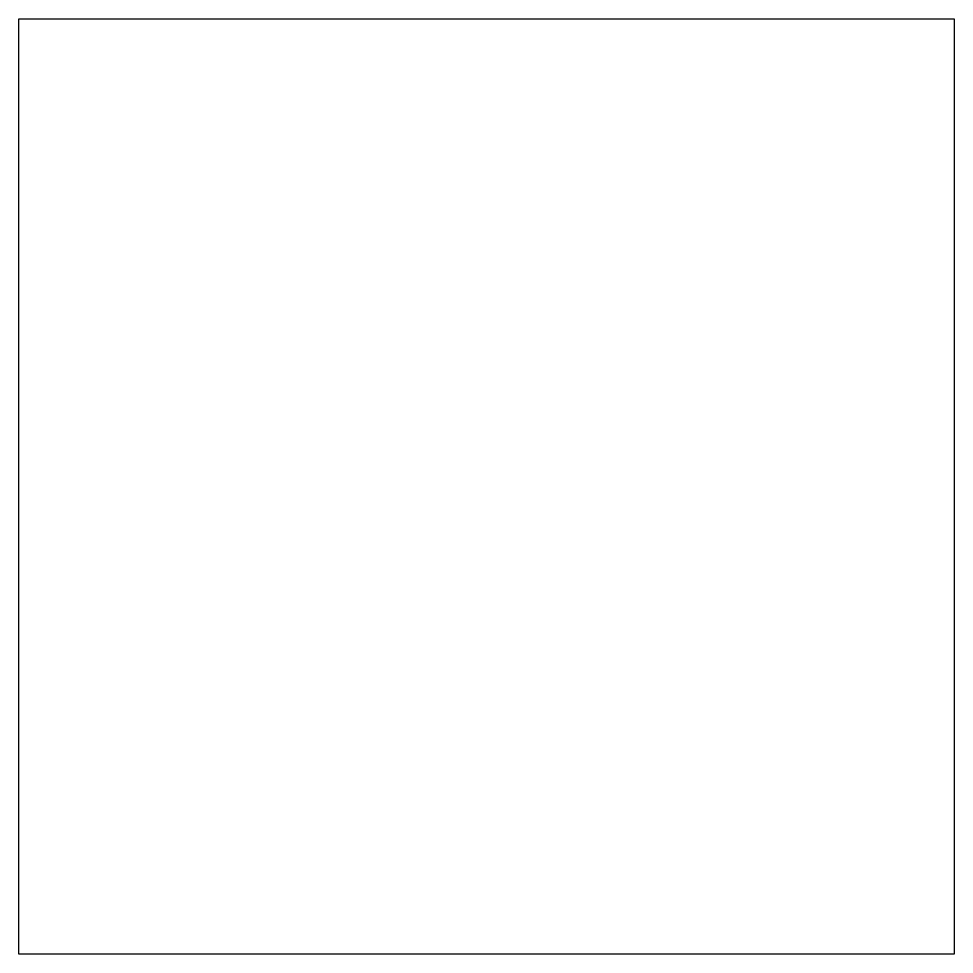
# Model space of a CAD drawing. Header units: millimetres. Extents: x -33.4 to 23.6, y 8 to 65.
import ezdxf

# ---------------------------------------------------------------- set-up
doc = ezdxf.new("R2010")
doc.units = ezdxf.units.MM
doc.layers.get('0').update_dxf_attribs({"linetype": 'CONTINUOUS'})

msp = doc.modelspace()

# ---------------------------------------------------------------- linework, layer by layer
msp.add_lwpolyline([(23.638, 64.987), (23.638, 7.987), (-33.362, 7.987), (-33.362, 64.987)], close=True)

doc.saveas('drawing.dxf')
